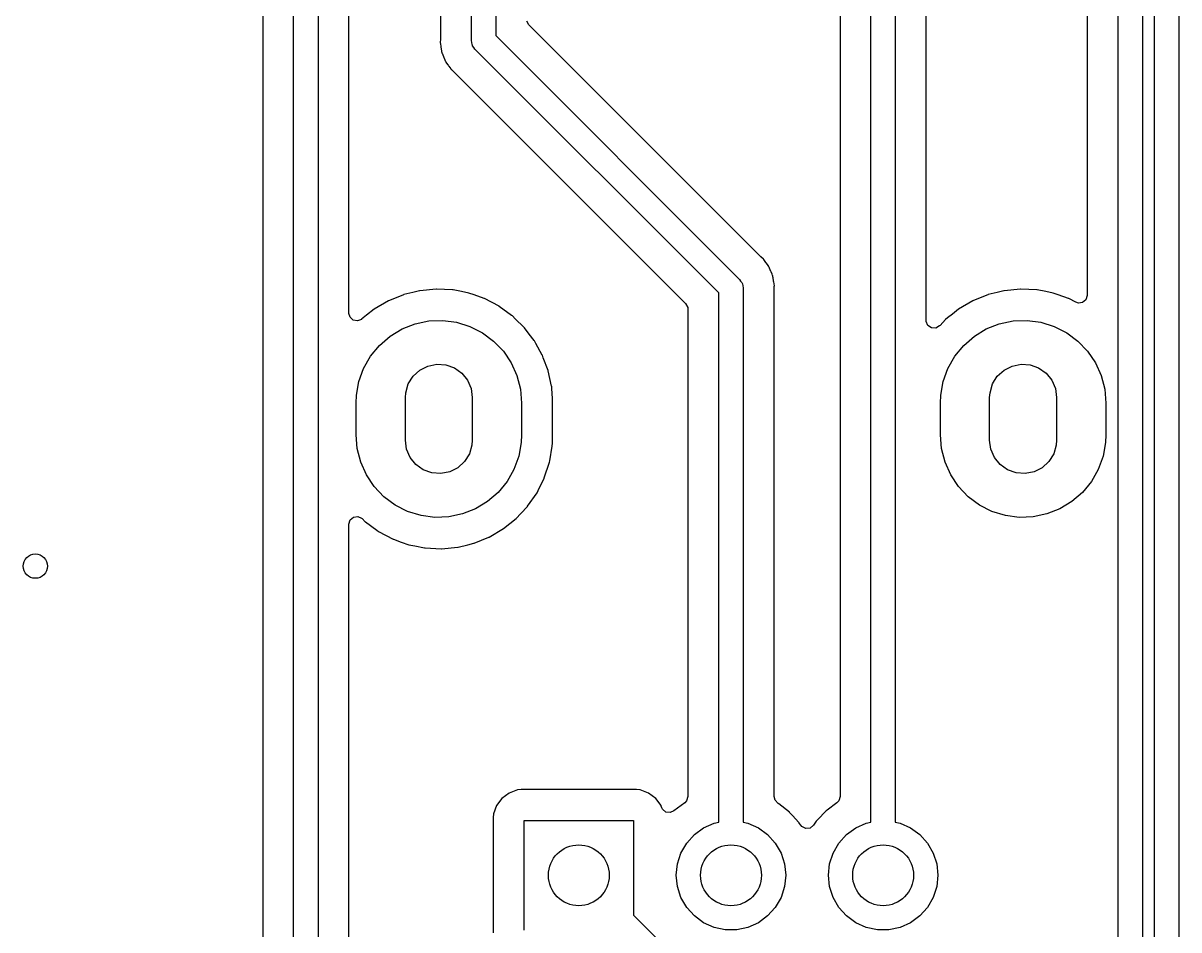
# Model space of a CAD drawing. Extents: x 61 to 228, y -146 to -45.
# Drawn here: x 209.35 to 228.34, y -116.47 to -101.57 of the extents above; entities that cross this region are included whole.
import ezdxf

# ---------------------------------------------------------------- set-up
doc = ezdxf.new("R2010")
doc.units = 0
doc.layers.add('BLACK', color=7, linetype='CONTINUOUS')

msp = doc.modelspace()

# ---------------------------------------------------------------- linework, layer by layer
at = {"layer": 'BLACK', "linetype": 'CONTINUOUS'}
for p, q in [((227.939, -125.063), (227.939, -46.6119)), ((228.339, -46.529), (228.339, -125.146)), ((227.74, -47.4535), (227.74, -122.981)), ((227.34, -122.898), (227.34, -47.5364)), ((226.831, -52.9497), (226.831, -106.043)), ((223.28, -114.697), (223.28, -93.7657)), ((223.68, -93.8488), (223.68, -114.697)), ((224.188, -106.457), (224.188, -94.1682)), ((222.772, -94.204), (222.772, -114.278)), ((216.716, -101.854), (216.716, -97.3648)), ((217.116, -97.282), (217.116, -101.771)), ((216.207, -97.6277), (216.207, -101.825)), ((213.795, -133.223), (213.795, -99.8637)), ((214.195, -99.7809), (214.195, -133.14)), ((214.703, -106.336), (214.703, -99.8098)), ((213.286, -100.127), (213.286, -117.365)), ((217.661, -101.597), (217.627, -101.535)), ((217.116, -101.771), (221.122, -105.777)), ((221.464, -105.4), (217.661, -101.597)), ((216.204, -101.881), (216.203, -101.891)), ((216.203, -101.891), (216.205, -101.899)), ((216.207, -101.834), (216.204, -101.881)), ((216.205, -101.899), (216.205, -101.899)), ((216.205, -101.899), (216.214, -101.954)), ((216.207, -101.825), (216.207, -101.834)), ((216.214, -101.954), (216.215, -101.961)), ((216.215, -101.961), (216.223, -102.024)), ((216.723, -101.887), (216.716, -101.854)), ((216.727, -101.92), (216.723, -101.887)), ((216.733, -101.93), (216.727, -101.92)), ((216.736, -101.941), (216.733, -101.93)), ((216.757, -101.967), (216.736, -101.941)), ((216.774, -101.995), (216.757, -101.967)), ((216.223, -102.024), (216.226, -102.031)), ((216.226, -102.031), (216.226, -102.034)), ((216.226, -102.034), (216.231, -102.05)), ((216.231, -102.05), (216.231, -102.053)), ((216.231, -102.053), (216.233, -102.06)), ((216.233, -102.06), (216.256, -102.112)), ((216.256, -102.112), (216.258, -102.119)), ((216.258, -102.119), (216.261, -102.125)), ((216.261, -102.125), (216.284, -102.185)), ((220.78, -106.001), (216.774, -101.995)), ((216.284, -102.185), (216.288, -102.191)), ((216.288, -102.191), (216.289, -102.193)), ((216.289, -102.193), (216.297, -102.208)), ((216.297, -102.208), (216.299, -102.21)), ((216.299, -102.21), (216.302, -102.217)), ((216.302, -102.217), (216.331, -102.255)), ((216.331, -102.255), (216.341, -102.268)), ((216.341, -102.268), (216.344, -102.273)), ((216.344, -102.273), (216.376, -102.32)), ((216.376, -102.32), (216.376, -102.32)), ((216.376, -102.32), (216.381, -102.326)), ((216.381, -102.326), (216.386, -102.331)), ((216.386, -102.331), (216.386, -102.331)), ((216.386, -102.331), (216.427, -102.367)), ((216.427, -102.367), (216.432, -102.372)), ((216.432, -102.372), (220.235, -106.175)), ((221.469, -105.405), (221.464, -105.4)), ((221.515, -105.446), (221.469, -105.405)), ((221.52, -105.452), (221.515, -105.446)), ((221.552, -105.499), (221.52, -105.452)), ((221.52, -105.452), (221.52, -105.452)), ((221.555, -105.504), (221.552, -105.499)), ((221.561, -105.511), (221.555, -105.504)), ((221.59, -105.549), (221.561, -105.511)), ((221.594, -105.555), (221.59, -105.549)), ((221.59, -105.549), (221.59, -105.549)), ((221.597, -105.562), (221.594, -105.555)), ((221.599, -105.564), (221.597, -105.562)), ((221.607, -105.579), (221.599, -105.564)), ((221.608, -105.581), (221.607, -105.579)), ((221.612, -105.587), (221.608, -105.581)), ((221.615, -105.594), (221.612, -105.587)), ((221.635, -105.647), (221.615, -105.594)), ((221.615, -105.594), (221.615, -105.594)), ((221.638, -105.653), (221.635, -105.647)), ((221.654, -105.691), (221.638, -105.653)), ((221.663, -105.712), (221.654, -105.691)), ((221.665, -105.719), (221.663, -105.712)), ((221.665, -105.722), (221.665, -105.719)), ((221.67, -105.738), (221.665, -105.722)), ((221.67, -105.741), (221.67, -105.738)), ((221.673, -105.748), (221.67, -105.741)), ((221.681, -105.809), (221.673, -105.748)), ((216.137, -105.937), (215.868, -105.963)), ((216.142, -105.937), (216.137, -105.937)), ((216.404, -105.95), (216.142, -105.937)), ((216.142, -105.937), (216.142, -105.937)), ((216.408, -105.95), (216.404, -105.95)), ((216.404, -105.95), (216.404, -105.95)), ((216.413, -105.951), (216.408, -105.95)), ((216.553, -105.979), (216.413, -105.951)), ((216.413, -105.951), (216.413, -105.951)), ((221.122, -105.777), (221.139, -105.805)), ((221.139, -105.805), (221.16, -105.831)), ((221.16, -105.831), (221.163, -105.842)), ((221.163, -105.842), (221.169, -105.852)), ((221.169, -105.852), (221.173, -105.885)), ((221.173, -105.885), (221.18, -105.918)), ((221.18, -105.918), (221.18, -114.697)), ((221.681, -105.811), (221.681, -105.809)), ((221.682, -105.818), (221.681, -105.811)), ((221.693, -105.881), (221.682, -105.818)), ((221.688, -105.947), (221.689, -105.938)), ((221.688, -114.278), (221.688, -105.947)), ((221.689, -105.938), (221.692, -105.888)), ((221.692, -105.888), (221.693, -105.881)), ((221.692, -105.888), (221.692, -105.888)), ((225.737, -105.937), (225.468, -105.963)), ((225.742, -105.937), (225.737, -105.937)), ((226.004, -105.95), (225.742, -105.937)), ((225.742, -105.937), (225.742, -105.937)), ((226.008, -105.95), (226.004, -105.95)), ((226.004, -105.95), (226.004, -105.95)), ((226.013, -105.951), (226.008, -105.95)), ((226.153, -105.979), (226.013, -105.951)), ((226.013, -105.951), (226.013, -105.951)), ((215.353, -106.129), (215.119, -106.266)), ((215.367, -106.123), (215.353, -106.129)), ((215.6, -106.029), (215.367, -106.123)), ((215.604, -106.027), (215.6, -106.029)), ((215.6, -106.029), (215.6, -106.029)), ((215.753, -105.991), (215.604, -106.027)), ((215.863, -105.964), (215.753, -105.991)), ((215.868, -105.963), (215.863, -105.964)), ((215.863, -105.964), (215.863, -105.964)), ((216.674, -106.003), (216.553, -105.979)), ((216.758, -106.033), (216.674, -106.003)), ((216.926, -106.092), (216.758, -106.033)), ((216.93, -106.093), (216.926, -106.092)), ((216.926, -106.092), (216.926, -106.092)), ((217.17, -106.219), (216.93, -106.093)), ((220.78, -114.697), (220.78, -106.001)), ((224.953, -106.129), (224.719, -106.266)), ((224.967, -106.123), (224.953, -106.129)), ((225.2, -106.029), (224.967, -106.123)), ((225.204, -106.027), (225.2, -106.029)), ((225.2, -106.029), (225.2, -106.029)), ((225.353, -105.991), (225.204, -106.027)), ((225.463, -105.964), (225.353, -105.991)), ((225.468, -105.963), (225.463, -105.964)), ((225.463, -105.964), (225.463, -105.964)), ((226.274, -106.003), (226.153, -105.979)), ((226.358, -106.033), (226.274, -106.003)), ((226.526, -106.092), (226.358, -106.033)), ((226.53, -106.093), (226.526, -106.092)), ((226.526, -106.092), (226.526, -106.092)), ((226.646, -106.154), (226.53, -106.093)), ((226.811, -106.111), (226.757, -106.157)), ((226.831, -106.043), (226.811, -106.111)), ((214.721, -106.4), (214.703, -106.336)), ((215.115, -106.269), (214.994, -106.366)), ((215.119, -106.266), (215.115, -106.269)), ((215.115, -106.269), (215.115, -106.269)), ((217.174, -106.222), (217.17, -106.219)), ((217.376, -106.37), (217.174, -106.222)), ((220.235, -106.175), (220.269, -106.237)), ((220.269, -106.237), (220.272, -106.264)), ((220.272, -106.264), (220.272, -114.278)), ((224.719, -106.266), (224.618, -106.347)), ((226.687, -106.168), (226.646, -106.154)), ((226.757, -106.157), (226.687, -106.168)), ((214.773, -106.449), (214.721, -106.4)), ((214.843, -106.461), (214.773, -106.449)), ((214.908, -106.434), (214.843, -106.461)), ((214.911, -106.433), (214.908, -106.434)), ((214.994, -106.366), (214.911, -106.433)), ((215.575, -106.592), (215.789, -106.507)), ((215.789, -106.507), (216.014, -106.46)), ((216.014, -106.46), (216.244, -106.452)), ((216.244, -106.452), (216.472, -106.482)), ((216.472, -106.482), (216.692, -106.55)), ((217.389, -106.379), (217.376, -106.37)), ((217.436, -106.425), (217.389, -106.379)), ((217.577, -106.562), (217.436, -106.425)), ((224.189, -106.47), (224.188, -106.457)), ((224.216, -106.536), (224.189, -106.47)), ((224.507, -106.435), (224.415, -106.534)), ((224.536, -106.412), (224.507, -106.435)), ((224.618, -106.347), (224.536, -106.412)), ((225.175, -106.592), (225.389, -106.507)), ((225.389, -106.507), (225.614, -106.46)), ((225.614, -106.46), (225.844, -106.452)), ((225.844, -106.452), (226.072, -106.482)), ((226.072, -106.482), (226.292, -106.55)), ((215.205, -106.862), (215.379, -106.711)), ((215.379, -106.711), (215.575, -106.592)), ((216.692, -106.55), (216.897, -106.654)), ((216.897, -106.654), (217.081, -106.791)), ((217.583, -106.569), (217.577, -106.562)), ((217.586, -106.572), (217.583, -106.569)), ((217.665, -106.676), (217.586, -106.572)), ((217.586, -106.572), (217.586, -106.572)), ((217.748, -106.784), (217.665, -106.676)), ((224.275, -106.576), (224.216, -106.536)), ((224.345, -106.579), (224.275, -106.576)), ((224.407, -106.543), (224.345, -106.579)), ((224.415, -106.534), (224.407, -106.543)), ((224.805, -106.862), (224.979, -106.711)), ((224.979, -106.711), (225.175, -106.592)), ((226.292, -106.55), (226.497, -106.654)), ((226.497, -106.654), (226.681, -106.791)), ((215.059, -107.04), (215.205, -106.862)), ((217.081, -106.791), (217.24, -106.958)), ((217.75, -106.788), (217.748, -106.784)), ((217.773, -106.83), (217.75, -106.788)), ((217.75, -106.788), (217.75, -106.788)), ((217.879, -107.021), (217.773, -106.83)), ((224.659, -107.04), (224.805, -106.862)), ((226.681, -106.791), (226.84, -106.958)), ((214.945, -107.24), (215.059, -107.04)), ((217.24, -106.958), (217.368, -107.149)), ((217.881, -107.025), (217.879, -107.021)), ((217.896, -107.064), (217.881, -107.025)), ((217.881, -107.025), (217.881, -107.025)), ((217.975, -107.275), (217.896, -107.064)), ((224.545, -107.24), (224.659, -107.04)), ((226.84, -106.958), (226.968, -107.149)), ((214.867, -107.456), (214.945, -107.24)), ((215.756, -107.369), (215.866, -107.268)), ((215.866, -107.268), (215.999, -107.201)), ((215.999, -107.201), (216.145, -107.171)), ((216.145, -107.171), (216.294, -107.182)), ((216.294, -107.182), (216.435, -107.233)), ((216.435, -107.233), (216.557, -107.319)), ((217.368, -107.149), (217.463, -107.358)), ((217.976, -107.279), (217.975, -107.275)), ((218.033, -107.535), (217.976, -107.279)), ((217.976, -107.279), (217.976, -107.279)), ((224.467, -107.456), (224.545, -107.24)), ((225.356, -107.369), (225.466, -107.268)), ((225.466, -107.268), (225.599, -107.201)), ((225.599, -107.201), (225.745, -107.171)), ((225.745, -107.171), (225.894, -107.182)), ((225.894, -107.182), (226.035, -107.233)), ((226.035, -107.233), (226.157, -107.319)), ((226.968, -107.149), (227.063, -107.358)), ((214.826, -107.682), (214.867, -107.456)), ((215.678, -107.496), (215.756, -107.369)), ((216.557, -107.319), (216.65, -107.435)), ((216.65, -107.435), (216.71, -107.572)), ((217.463, -107.358), (217.521, -107.581)), ((224.426, -107.682), (224.467, -107.456)), ((225.278, -107.496), (225.356, -107.369)), ((226.157, -107.319), (226.25, -107.435)), ((226.25, -107.435), (226.31, -107.572)), ((227.063, -107.358), (227.121, -107.581)), ((215.63, -107.72), (215.636, -107.64)), ((215.636, -107.64), (215.678, -107.496)), ((216.71, -107.572), (216.73, -107.72)), ((217.521, -107.581), (217.54, -107.81)), ((218.034, -107.54), (218.033, -107.535)), ((218.036, -107.571), (218.034, -107.54)), ((218.048, -107.733), (218.036, -107.571)), ((225.23, -107.72), (225.236, -107.64)), ((225.236, -107.64), (225.278, -107.496)), ((226.31, -107.572), (226.33, -107.72)), ((227.121, -107.581), (227.14, -107.81)), ((214.82, -107.81), (214.826, -107.682)), ((214.82, -108.33), (214.82, -107.81)), ((215.63, -108.42), (215.63, -107.72)), ((216.73, -107.72), (216.73, -108.42)), ((217.54, -107.81), (217.54, -108.33)), ((218.048, -107.741), (218.048, -107.733)), ((218.048, -108.43), (218.048, -107.741)), ((224.42, -107.81), (224.426, -107.682)), ((224.42, -108.33), (224.42, -107.81)), ((225.23, -108.42), (225.23, -107.72)), ((226.33, -107.72), (226.33, -108.42)), ((227.14, -107.81), (227.14, -108.33)), ((214.839, -108.559), (214.82, -108.33)), ((215.65, -108.568), (215.63, -108.42)), ((216.73, -108.42), (216.724, -108.5)), ((217.54, -108.33), (217.534, -108.458)), ((224.439, -108.559), (224.42, -108.33)), ((225.25, -108.568), (225.23, -108.42)), ((226.33, -108.42), (226.324, -108.5)), ((227.14, -108.33), (227.134, -108.458)), ((214.897, -108.782), (214.839, -108.559)), ((215.71, -108.705), (215.65, -108.568)), ((216.724, -108.5), (216.682, -108.644)), ((217.534, -108.458), (217.493, -108.684)), ((218.002, -108.762), (218.044, -108.52)), ((218.044, -108.516), (218.047, -108.47)), ((218.044, -108.52), (218.044, -108.516)), ((218.044, -108.52), (218.044, -108.52)), ((218.047, -108.47), (218.048, -108.432)), ((218.048, -108.432), (218.048, -108.43)), ((218.048, -108.432), (218.048, -108.432)), ((224.497, -108.782), (224.439, -108.559)), ((225.31, -108.705), (225.25, -108.568)), ((226.324, -108.5), (226.282, -108.644)), ((227.134, -108.458), (227.093, -108.684)), ((214.992, -108.991), (214.897, -108.782)), ((215.803, -108.821), (215.71, -108.705)), ((216.604, -108.771), (216.494, -108.872)), ((216.682, -108.644), (216.604, -108.771)), ((217.493, -108.684), (217.415, -108.9)), ((217.913, -109.041), (217.998, -108.783)), ((217.998, -108.783), (218.002, -108.762)), ((224.592, -108.991), (224.497, -108.782)), ((225.403, -108.821), (225.31, -108.705)), ((226.204, -108.771), (226.094, -108.872)), ((226.282, -108.644), (226.204, -108.771)), ((227.093, -108.684), (227.015, -108.9)), ((215.12, -109.182), (214.992, -108.991)), ((215.925, -108.907), (215.803, -108.821)), ((216.066, -108.958), (215.925, -108.907)), ((216.215, -108.969), (216.066, -108.958)), ((216.361, -108.939), (216.215, -108.969)), ((216.494, -108.872), (216.361, -108.939)), ((217.415, -108.9), (217.301, -109.1)), ((224.72, -109.182), (224.592, -108.991)), ((225.525, -108.907), (225.403, -108.821)), ((225.666, -108.958), (225.525, -108.907)), ((225.815, -108.969), (225.666, -108.958)), ((225.961, -108.939), (225.815, -108.969)), ((226.094, -108.872), (225.961, -108.939)), ((227.015, -108.9), (226.901, -109.1)), ((215.279, -109.349), (215.12, -109.182)), ((217.301, -109.1), (217.155, -109.278)), ((217.81, -109.248), (217.911, -109.045)), ((217.911, -109.045), (217.913, -109.041)), ((217.911, -109.045), (217.911, -109.045)), ((224.879, -109.349), (224.72, -109.182)), ((226.901, -109.1), (226.755, -109.278)), ((215.463, -109.486), (215.279, -109.349)), ((217.155, -109.278), (216.981, -109.429)), ((217.638, -109.506), (217.793, -109.284)), ((217.793, -109.284), (217.81, -109.248)), ((225.063, -109.486), (224.879, -109.349)), ((226.755, -109.278), (226.581, -109.429)), ((215.668, -109.59), (215.463, -109.486)), ((216.785, -109.548), (216.571, -109.633)), ((216.981, -109.429), (216.785, -109.548)), ((217.529, -109.623), (217.635, -109.51)), ((217.635, -109.51), (217.638, -109.506)), ((217.635, -109.51), (217.635, -109.51)), ((225.268, -109.59), (225.063, -109.486)), ((226.385, -109.548), (226.171, -109.633)), ((226.581, -109.429), (226.385, -109.548)), ((214.703, -109.799), (214.724, -109.731)), ((214.724, -109.731), (214.777, -109.684)), ((214.777, -109.684), (214.847, -109.674)), ((214.847, -109.674), (214.912, -109.704)), ((214.912, -109.704), (214.918, -109.709)), ((214.918, -109.709), (214.971, -109.761)), ((215.888, -109.658), (215.668, -109.59)), ((216.116, -109.688), (215.888, -109.658)), ((216.346, -109.68), (216.116, -109.688)), ((216.571, -109.633), (216.346, -109.68)), ((217.241, -109.874), (217.453, -109.705)), ((217.453, -109.705), (217.529, -109.623)), ((225.488, -109.658), (225.268, -109.59)), ((225.716, -109.688), (225.488, -109.658)), ((225.946, -109.68), (225.716, -109.688)), ((226.171, -109.633), (225.946, -109.68)), ((214.703, -132.877), (214.703, -109.799)), ((214.971, -109.761), (214.974, -109.764)), ((214.974, -109.764), (214.974, -109.764)), ((214.974, -109.764), (215.163, -109.901)), ((215.163, -109.901), (215.19, -109.921)), ((215.19, -109.921), (215.43, -110.047)), ((217.007, -110.011), (217.241, -109.874)), ((215.43, -110.047), (215.434, -110.048)), ((215.434, -110.048), (215.434, -110.048)), ((215.434, -110.048), (215.563, -110.094)), ((215.563, -110.094), (215.686, -110.137)), ((216.657, -110.137), (216.756, -110.113)), ((216.756, -110.113), (216.761, -110.111)), ((216.761, -110.111), (217.003, -110.013)), ((217.003, -110.013), (217.007, -110.011)), ((217.003, -110.013), (217.003, -110.013)), ((215.686, -110.137), (215.784, -110.156)), ((215.784, -110.156), (215.947, -110.189)), ((215.947, -110.189), (215.947, -110.189)), ((215.947, -110.189), (215.952, -110.19)), ((215.952, -110.19), (215.956, -110.19)), ((215.956, -110.19), (215.956, -110.19)), ((215.956, -110.19), (216.218, -110.203)), ((216.218, -110.203), (216.218, -110.203)), ((216.218, -110.203), (216.223, -110.203)), ((216.223, -110.203), (216.492, -110.177)), ((216.492, -110.177), (216.497, -110.176)), ((216.497, -110.176), (216.657, -110.137)), ((216.497, -110.176), (216.497, -110.176)), ((217.217, -114.307), (217.129, -114.423)), ((217.333, -114.219), (217.217, -114.307)), ((217.47, -114.168), (217.333, -114.219)), ((217.532, -114.161), (217.47, -114.168)), ((219.428, -114.161), (217.532, -114.161)), ((219.49, -114.168), (219.428, -114.161)), ((219.627, -114.219), (219.49, -114.168)), ((219.743, -114.307), (219.627, -114.219)), ((219.831, -114.423), (219.743, -114.307)), ((220.272, -114.278), (220.251, -114.346)), ((221.704, -114.338), (221.688, -114.278)), ((222.772, -114.278), (222.751, -114.346)), ((217.129, -114.423), (217.078, -114.56)), ((219.834, -114.432), (219.831, -114.423)), ((219.844, -114.46), (219.834, -114.432)), ((219.834, -114.432), (219.834, -114.432)), ((219.857, -114.485), (219.844, -114.46)), ((219.911, -114.531), (219.857, -114.485)), ((220.221, -114.378), (220.042, -114.513)), ((220.251, -114.346), (220.221, -114.378)), ((221.754, -114.388), (221.704, -114.338)), ((221.762, -114.393), (221.754, -114.388)), ((221.766, -114.396), (221.762, -114.393)), ((221.94, -114.533), (221.766, -114.396)), ((221.766, -114.396), (221.766, -114.396)), ((222.561, -114.499), (222.542, -114.513)), ((222.721, -114.378), (222.561, -114.499)), ((222.751, -114.346), (222.721, -114.378)), ((217.078, -114.56), (217.071, -114.622)), ((217.071, -114.622), (217.071, -116.518)), ((217.58, -116.47), (217.58, -114.67)), ((217.58, -114.67), (219.38, -114.67)), ((219.38, -114.67), (219.38, -116.227)), ((219.982, -114.54), (219.911, -114.531)), ((220.041, -114.512), (219.982, -114.54)), ((220.042, -114.513), (220.041, -114.512)), ((221.944, -114.536), (221.94, -114.533)), ((221.94, -114.533), (221.94, -114.533)), ((221.997, -114.594), (221.944, -114.536)), ((222.091, -114.698), (221.997, -114.594)), ((222.382, -114.681), (222.335, -114.749)), ((222.443, -114.616), (222.382, -114.681)), ((222.499, -114.557), (222.443, -114.616)), ((222.542, -114.513), (222.499, -114.557)), ((220.378, -114.901), (220.53, -114.791)), ((220.53, -114.791), (220.702, -114.714)), ((220.702, -114.714), (220.78, -114.697)), ((221.18, -114.697), (221.258, -114.714)), ((221.258, -114.714), (221.43, -114.791)), ((221.43, -114.791), (221.582, -114.901)), ((222.1, -114.708), (222.091, -114.698)), ((222.103, -114.712), (222.1, -114.708)), ((222.125, -114.747), (222.103, -114.712)), ((222.103, -114.712), (222.103, -114.712)), ((222.146, -114.771), (222.125, -114.747)), ((222.209, -114.802), (222.146, -114.771)), ((222.28, -114.794), (222.209, -114.802)), ((222.335, -114.749), (222.28, -114.794)), ((222.878, -114.901), (223.03, -114.791)), ((223.03, -114.791), (223.202, -114.714)), ((223.202, -114.714), (223.28, -114.697)), ((223.68, -114.697), (223.758, -114.714)), ((223.758, -114.714), (223.93, -114.791)), ((223.93, -114.791), (224.082, -114.901)), ((220.158, -115.204), (220.252, -115.041)), ((220.252, -115.041), (220.378, -114.901)), ((221.582, -114.901), (221.708, -115.041)), ((221.708, -115.041), (221.802, -115.204)), ((222.658, -115.204), (222.752, -115.041)), ((222.752, -115.041), (222.878, -114.901)), ((224.082, -114.901), (224.208, -115.041)), ((224.208, -115.041), (224.302, -115.204)), ((220.1, -115.383), (220.158, -115.204)), ((221.802, -115.204), (221.86, -115.383)), ((222.6, -115.383), (222.658, -115.204)), ((224.302, -115.204), (224.36, -115.383)), ((220.08, -115.57), (220.1, -115.383)), ((221.86, -115.383), (221.88, -115.57)), ((222.58, -115.57), (222.6, -115.383)), ((224.36, -115.383), (224.38, -115.57)), ((220.1, -115.757), (220.08, -115.57)), ((221.88, -115.57), (221.86, -115.757)), ((222.6, -115.757), (222.58, -115.57)), ((224.38, -115.57), (224.36, -115.757)), ((220.158, -115.936), (220.1, -115.757)), ((221.86, -115.757), (221.802, -115.936)), ((222.658, -115.936), (222.6, -115.757)), ((224.36, -115.757), (224.302, -115.936)), ((220.252, -116.099), (220.158, -115.936)), ((221.802, -115.936), (221.708, -116.099)), ((222.752, -116.099), (222.658, -115.936)), ((224.302, -115.936), (224.208, -116.099)), ((220.378, -116.239), (220.252, -116.099)), ((221.708, -116.099), (221.582, -116.239)), ((222.878, -116.239), (222.752, -116.099)), ((224.208, -116.099), (224.082, -116.239)), ((219.38, -116.227), (220.809, -117.656)), ((220.53, -116.349), (220.378, -116.239)), ((220.702, -116.426), (220.53, -116.349)), ((221.43, -116.349), (221.258, -116.426)), ((221.582, -116.239), (221.43, -116.349)), ((223.03, -116.349), (222.878, -116.239)), ((223.202, -116.426), (223.03, -116.349)), ((223.93, -116.349), (223.758, -116.426)), ((224.082, -116.239), (223.93, -116.349)), ((220.886, -116.465), (220.702, -116.426)), ((221.074, -116.465), (220.886, -116.465)), ((221.258, -116.426), (221.074, -116.465)), ((223.386, -116.465), (223.202, -116.426)), ((223.574, -116.465), (223.386, -116.465)), ((223.758, -116.426), (223.574, -116.465))]:
    msp.add_line(p, q, dxfattribs=at)
at = {"layer": 'BLACK'}
for centre, radius in [((209.55, -110.49), 0.2), ((218.48, -115.57), 0.5), ((220.98, -115.57), 0.5), ((223.48, -115.57), 0.5)]:
    msp.add_circle(centre, radius, dxfattribs=at)

doc.saveas('drawing.dxf')
